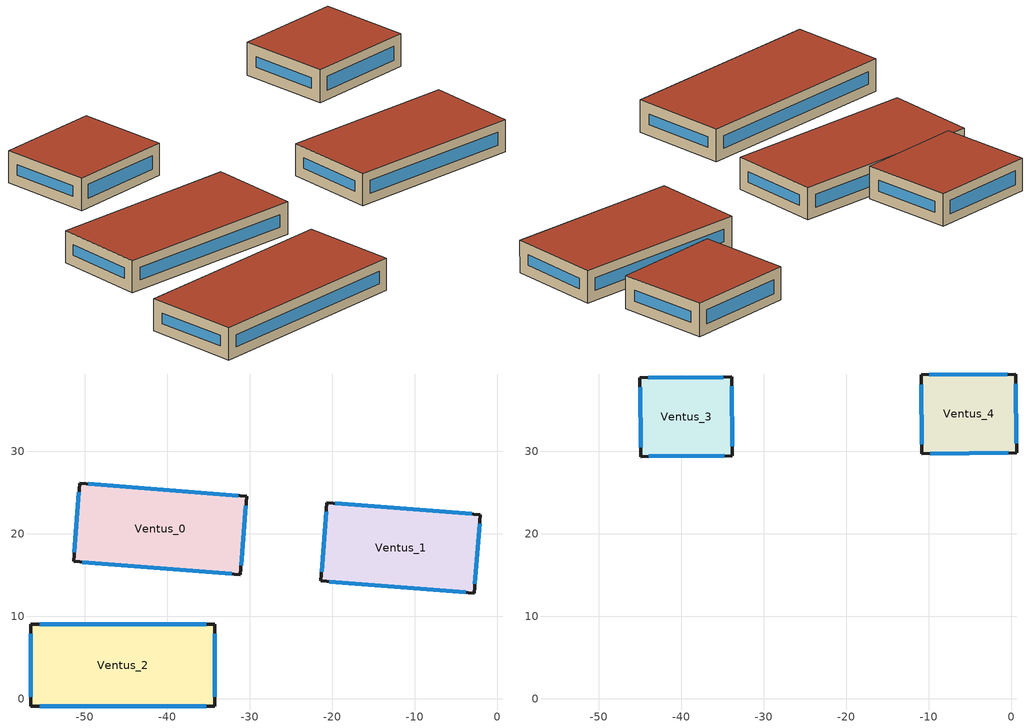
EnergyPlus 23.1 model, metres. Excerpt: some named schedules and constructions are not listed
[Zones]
Ventus_0
 floor outside (90.1-2019 Nonresidential CZ 0 Exterior Floor (Mass)): -50.59,26.13,3.49 -30.38,24.54,3.48 -31.13,15.05,3.48 -51.34,16.64,3.49
 wall outside (90.1-2019 Nonresidential CZ 0 Exterior Wall (Mass)): -50.59,26.13 -51.34,16.64 z3.49:6.87; -31.13,15.05 -30.38,24.54 z3.48:6.87; -51.34,16.64,3.49 -31.13,15.05,3.48 -31.13,15.05,6.87 -51.34,16.64,6.87; -30.38,24.54,3.48 -50.59,26.13,3.49 -50.59,26.13,6.87 -30.38,24.54,6.87
 window (90.1-2019 Nonresidential CZ 0 Glazing (Operable)): -50.68,25 -51.25,17.78 z4.62:5.74; -31.04,16.19 -30.47,23.41 z4.62:5.73; -50.31,16.56,4.52 -32.16,15.13,4.51 -32.16,15.13,5.83 -50.31,16.56,5.84; -31.41,24.62,4.51 -49.56,26.05,4.52 -49.56,26.05,5.84 -31.41,24.62,5.83
 roof outside (90.1-2019 Nonresidential CZ 0 Exterior Roof (Mass)): -50.59,26.13 -51.34,16.64 -31.13,15.05 -30.38,24.54 z6.87
Ventus_1
 floor outside (90.1-2019 Nonresidential CZ 0 Exterior Floor (Mass)): -21.39,14.28,3.48 -20.64,23.78,3.48 -2.06,22.31,3.47 -2.81,12.81,3.47
 wall outside (90.1-2019 Nonresidential CZ 0 Exterior Wall (Mass)): -2.81,12.81 -2.06,22.31 z3.47:6.86; -20.64,23.78 -21.39,14.28 z3.48:6.86; -21.39,14.28,3.48 -2.81,12.81,3.47 -2.81,12.81,6.86 -21.39,14.28,6.86; -2.06,22.31,3.47 -20.64,23.78,3.48 -20.64,23.78,6.86 -2.06,22.31,6.86
 window (90.1-2019 Nonresidential CZ 0 Glazing (Operable)): -20.36,14.19 -3.83,12.89 z4.5:5.83; -2.72,13.95 -2.15,21.18 z4.61:5.72; -20.73,22.64 -21.3,15.41 z4.61:5.73; -3.08,22.39,4.5 -19.62,23.7,4.5 -19.61,23.7,5.83 -3.08,22.39,5.83
 roof outside (90.1-2019 Nonresidential CZ 0 Exterior Roof (Mass)): -21.39,14.28 -2.81,12.81 -2.06,22.31 -20.64,23.78 z6.86
Ventus_2
 floor outside (90.1-2019 Nonresidential CZ 0 Exterior Floor (Mass)): -56.49,9.04 -34.25,9.04 -34.25,-0.87 -56.49,-0.87 z3.5
 wall outside (90.1-2019 Nonresidential CZ 0 Exterior Wall (Mass)): -56.49,9.04 -56.49,-0.87 -34.25,-0.87 -34.25,9.04 -56.49,9.04 z3.5:6.89
 window (90.1-2019 Nonresidential CZ 0 Glazing (Operable)): -56.49,7.9 -56.49,0.28 / -34.25,0.28 -34.25,7.9 z4.64:5.75; -55.45,-0.87 -35.29,-0.87 / -35.29,9.04 -55.45,9.04 z4.54:5.85
 roof outside (90.1-2019 Nonresidential CZ 0 Exterior Roof (Mass)): -56.49,9.04 -56.49,-0.87 -34.25,-0.87 -34.25,9.04 z6.89
Ventus_3
 floor outside (90.1-2019 Nonresidential CZ 0 Exterior Floor (Mass)): -33.89,38.98 -33.8,29.46 -44.89,29.34 -44.99,38.86 z6.11
 wall outside (90.1-2019 Nonresidential CZ 0 Exterior Wall (Mass)): -33.89,38.98 -44.99,38.86 -44.89,29.34 -33.8,29.46 -33.89,38.98 z6.11:9.51
 window (90.1-2019 Nonresidential CZ 0 Glazing (Operable)): -34.87,38.97 -44.01,38.87 / -43.91,29.35 -34.77,29.45 z7.08:8.53; -44.98,37.72 -44.9,30.48 / -33.81,30.6 -33.88,37.84 z7.25:8.37
 roof outside (90.1-2019 Nonresidential CZ 0 Exterior Roof (Mass)): -33.89,38.98 -44.99,38.86 -44.89,29.34 -33.8,29.46 z9.51
Ventus_4
 floor outside (90.1-2019 Nonresidential CZ 0 Exterior Floor (Mass)): 0.52,39.34 0.62,29.82 -10.85,29.7 -10.95,39.22 z6.11
 wall outside (90.1-2019 Nonresidential CZ 0 Exterior Wall (Mass)): 0.52,39.34 -10.95,39.22 -10.85,29.7 0.62,29.82 0.52,39.34 z6.11:9.57
 window (90.1-2019 Nonresidential CZ 0 Glazing (Operable)): -0.48,39.33 -9.95,39.23 / -9.85,29.71 -0.38,29.8 z7.1:8.57; -10.93,38.06 -10.86,30.85 / 0.61,30.97 0.53,38.18 z7.26:8.41
 roof outside (90.1-2019 Nonresidential CZ 0 Exterior Roof (Mass)): 0.52,39.34 -10.95,39.22 -10.85,29.7 0.62,29.82 z9.57
[Schedule:Week:Daily]
HeatAvail_Ventus_4_36; CoolAvail_Ventus_4_36: 65e3f139-55c4-491a-b8a1-de92385e0cb0, 25074c04-134a-4cd5-8869-0685f9ce901c, 138f1788-d115-4275-8913-5b5a03c72385, 370483e0-baab-4027-9a59-48fbdd436ac3, 73406b90-c116-4a38-ad26-4383958228e9, 84d43c4c-2615-4df1-85a1-b787e92f3893, 0ac50ae1-ade8-438e-9c97-9bc2b327bad1, 65e3f139-55c4-491a-b8a1-de92385e0cb0, 65e3f139-55c4-491a-b8a1-de92385e0cb0, 65e3f139-55c4-491a-b8a1-de92385e0cb0, 65e3f139-55c4-491a-b8a1-de92385e0cb0, 65e3f139-55c4-491a-b8a1-de92385e0cb0
HeatAvail_Ventus_4_37; CoolAvail_Ventus_4_37: c7d3c108-51e1-4642-b10b-24d9d065fcf4, 880d7f9e-f7e5-4845-9f62-fa0b82a83981, 86de422b-4adc-4f8c-b749-f42a706bffc7, f2e27bb0-f5a1-4c12-9222-5da141ad1eb5, 74054bd2-68bf-4c2e-b6fe-a9a46485e833, ea893394-956b-47a8-8b47-a2961b42e97b, 97807dff-fb68-4c04-8ba7-6cd170c0bd5b, c7d3c108-51e1-4642-b10b-24d9d065fcf4, c7d3c108-51e1-4642-b10b-24d9d065fcf4, c7d3c108-51e1-4642-b10b-24d9d065fcf4, c7d3c108-51e1-4642-b10b-24d9d065fcf4, c7d3c108-51e1-4642-b10b-24d9d065fcf4
HeatAvail_Ventus_4_38; CoolAvail_Ventus_4_38: b9c7d137-7474-496a-bda7-21dd42cd1285, d04262fa-b310-48b4-9ff0-47e72d262feb, 65e3f139-55c4-491a-b8a1-de92385e0cb0, 9ba10620-f997-461f-a3eb-d35a1e1b5dbc, c3946a26-4fde-49a7-97f4-fc630781a67f, 1d522c20-2eb0-4cc8-bc6a-dc0ba6922368, 07c72340-b4fe-42e0-bbc8-36a9f5657532, b9c7d137-7474-496a-bda7-21dd42cd1285, b9c7d137-7474-496a-bda7-21dd42cd1285, b9c7d137-7474-496a-bda7-21dd42cd1285, b9c7d137-7474-496a-bda7-21dd42cd1285, b9c7d137-7474-496a-bda7-21dd42cd1285
HeatAvail_Ventus_4_39; CoolAvail_Ventus_4_39: 6090c2da-3a51-4064-848f-2637f0081b64, c10c3bc1-e411-4a46-a84f-dfb66236ee43, 9def71ac-644c-4a43-924f-0a2d0336bef2, 057ceafd-0d81-4d68-930f-3b2314fa48cd, 88fed7b3-e359-4a1f-a5b9-45b8ce0c1dc6, 6514d837-955e-4917-8dd1-65b2037d5c9b, c7d3c108-51e1-4642-b10b-24d9d065fcf4, 6090c2da-3a51-4064-848f-2637f0081b64, 6090c2da-3a51-4064-848f-2637f0081b64, 6090c2da-3a51-4064-848f-2637f0081b64, 6090c2da-3a51-4064-848f-2637f0081b64, 6090c2da-3a51-4064-848f-2637f0081b64
HeatAvail_Ventus_4_40; CoolAvail_Ventus_4_40: 378fae08-bd07-4e10-b97f-0d253800d8c8, c2abe261-9d5a-47ce-8ee3-09f32edc3bbb, ce5c9ab2-7397-4451-b8f3-374983e1af58, 20d50bad-3716-475d-a8a1-b2a6c2b604ca, 8a122152-dec9-4ba9-a45f-2adae0c5be92, c6cdd4fb-32ea-43d7-bc5e-5b83dd70b81c, 9d5158ab-fff7-4870-812d-3696b2292dc0, 378fae08-bd07-4e10-b97f-0d253800d8c8, 378fae08-bd07-4e10-b97f-0d253800d8c8, 378fae08-bd07-4e10-b97f-0d253800d8c8, 378fae08-bd07-4e10-b97f-0d253800d8c8, 378fae08-bd07-4e10-b97f-0d253800d8c8
HeatAvail_Ventus_4_41; CoolAvail_Ventus_4_41: b8516354-ce2a-4c67-8c28-31f035522e6f, cbb8fdd0-a5e8-4b2a-b2e6-9693654d8a62, 0c72eb77-d275-4ca9-8307-6c8e2f133ad6, 18659121-dc2a-49d3-a320-01d2f054175a, 5ac3f529-2798-408c-837c-c11db3d63a5f, eaa47732-4b2a-4053-8051-910d054a4053, f2aae914-51d3-4cc0-a5d5-5e9baf011287, b8516354-ce2a-4c67-8c28-31f035522e6f, b8516354-ce2a-4c67-8c28-31f035522e6f, b8516354-ce2a-4c67-8c28-31f035522e6f, b8516354-ce2a-4c67-8c28-31f035522e6f, b8516354-ce2a-4c67-8c28-31f035522e6f
HeatAvail_Ventus_4_42; CoolAvail_Ventus_4_42: af1b22bb-13b3-4bdb-9a6e-cb5ab9315430, 8cfa296e-d2df-42e4-8383-1d6ab16bbdb5, e7079104-5a3e-4fb4-8b2d-8deb9dcb4755, df817dcb-ee5e-4ec2-b348-3e4532a01bdc, 5b88c96a-ba30-4bd6-8257-ec46818092f5, 9f3e6e33-ed0c-4338-a22e-80d68f66795f, 5e4f9b9f-effd-4ea0-b36d-686f673c8fb9, af1b22bb-13b3-4bdb-9a6e-cb5ab9315430, af1b22bb-13b3-4bdb-9a6e-cb5ab9315430, af1b22bb-13b3-4bdb-9a6e-cb5ab9315430, af1b22bb-13b3-4bdb-9a6e-cb5ab9315430, af1b22bb-13b3-4bdb-9a6e-cb5ab9315430
HeatAvail_Ventus_4_43; CoolAvail_Ventus_4_43: b1c0e00c-ed12-44a2-b2d7-3cdb69e5c55e, 444270f3-daff-4cc7-9fce-6beb186acede, b6fcd595-c7f4-4377-b65b-736495fb235b, cb12346d-0ba0-45f5-8b46-1b49f71a5a9e, 16a4b961-d781-45a6-b74f-7a45caf05543, 6c3f2d37-9869-4b85-9549-3a87988d3149, 5487ebe8-a8c6-4cfe-b288-16ea63a3ed1c, b1c0e00c-ed12-44a2-b2d7-3cdb69e5c55e, b1c0e00c-ed12-44a2-b2d7-3cdb69e5c55e, b1c0e00c-ed12-44a2-b2d7-3cdb69e5c55e, b1c0e00c-ed12-44a2-b2d7-3cdb69e5c55e, b1c0e00c-ed12-44a2-b2d7-3cdb69e5c55e
HeatAvail_Ventus_4_44; CoolAvail_Ventus_4_44: ebf265ea-062a-4190-8abf-f1e4c7d89c3a, bd94196e-8e29-48df-b222-d480efb91c9a, be69a2a8-dd22-4f26-b18a-4f66b965a4dc, 27a268de-534c-450b-8705-33fd3cf382a8, cd3f33d7-a60e-4094-a384-348fc886b9d6, 9dcf07ff-184b-43e1-ae98-d6415e276da1, 92402300-f1f6-4e8f-9e99-43f6f64837c9, ebf265ea-062a-4190-8abf-f1e4c7d89c3a, ebf265ea-062a-4190-8abf-f1e4c7d89c3a, ebf265ea-062a-4190-8abf-f1e4c7d89c3a, ebf265ea-062a-4190-8abf-f1e4c7d89c3a, ebf265ea-062a-4190-8abf-f1e4c7d89c3a
HeatAvail_Ventus_4_45; CoolAvail_Ventus_4_45: edc33e11-3f99-40de-8c90-1b0c78e9f77a, abaff233-e121-4acc-b176-3218b52b177e, 6fea13c3-60c2-45eb-826c-87bb4b14df5c, 5e5311e2-4511-4326-97f6-a5c9cd219aeb, 9def71ac-644c-4a43-924f-0a2d0336bef2, aa2181fb-0196-4305-8efc-c14c35da3080, edc33e11-3f99-40de-8c90-1b0c78e9f77a, edc33e11-3f99-40de-8c90-1b0c78e9f77a, edc33e11-3f99-40de-8c90-1b0c78e9f77a, edc33e11-3f99-40de-8c90-1b0c78e9f77a, edc33e11-3f99-40de-8c90-1b0c78e9f77a, edc33e11-3f99-40de-8c90-1b0c78e9f77a
HeatAvail_Ventus_4_46; CoolAvail_Ventus_4_46: 259ab910-9959-4b4f-8b96-6e911539b89f, 8cfa296e-d2df-42e4-8383-1d6ab16bbdb5, 7064cfc5-163a-4ef4-975e-a50f1919b0e4, 59b0afff-e258-4861-ada2-886758a3f753, 5c5f2de8-4e5d-47ee-83c5-350774adab4d, 9c9d8164-8209-42c6-9fdf-f23e4aa42083, 25aa9527-f0f8-4a6c-9c8b-b108c0fe62a6, 259ab910-9959-4b4f-8b96-6e911539b89f, 259ab910-9959-4b4f-8b96-6e911539b89f, 259ab910-9959-4b4f-8b96-6e911539b89f, 259ab910-9959-4b4f-8b96-6e911539b89f, 259ab910-9959-4b4f-8b96-6e911539b89f
HeatAvail_Ventus_4_47; CoolAvail_Ventus_4_47: c03b6a9b-1c9a-4da4-82c3-84b1e2d6d185, 35bfc4da-1048-4292-a682-5655fded43f1, 6b69f790-ab01-4a19-a6c0-13d6128415b2, f9e0fda7-9fed-4c1f-ab6e-5c589fc9d164, 29a76cad-3c7a-482d-a722-386eb74d0f12, ffb92333-dc2f-41db-92cf-14f798bb405c, a0979a01-a3ca-4264-b020-74ebd46e0f0a, c03b6a9b-1c9a-4da4-82c3-84b1e2d6d185, c03b6a9b-1c9a-4da4-82c3-84b1e2d6d185, c03b6a9b-1c9a-4da4-82c3-84b1e2d6d185, c03b6a9b-1c9a-4da4-82c3-84b1e2d6d185, c03b6a9b-1c9a-4da4-82c3-84b1e2d6d185
HeatAvail_Ventus_4_48; CoolAvail_Ventus_4_48: 4f398a15-0db5-4d59-9dc0-80d3d9d282d3, e2278e3a-4045-4e67-81d6-0536b52bb3ab, 11a3fd04-715e-4ad2-80a4-ede72ae8842a, 0c7495df-230f-4fc6-908c-b5aa0f2c6a24, a7c3e583-b1e6-45c1-bb73-94d104b83238, 3c2b0ca0-971e-45fd-9ccc-a7074d69a591, 5586d7ad-9746-4f08-b4f7-35d0e7b16240, 4f398a15-0db5-4d59-9dc0-80d3d9d282d3, 4f398a15-0db5-4d59-9dc0-80d3d9d282d3, 4f398a15-0db5-4d59-9dc0-80d3d9d282d3, 4f398a15-0db5-4d59-9dc0-80d3d9d282d3, 4f398a15-0db5-4d59-9dc0-80d3d9d282d3
HeatAvail_Ventus_4_49; CoolAvail_Ventus_4_49: 67ee3781-661a-4b32-9b97-ba11d48b80e8, dc2a5543-2a02-44da-8fa9-22b0ada74602, 12eac682-e5c5-4ae6-a22e-aa2c120430b8, 981b9efe-6f63-4d00-a449-24f73f51b0f8, ab4d6916-ed93-4cc5-93e4-05523ab73693, 1cf4dc22-9846-4e49-ae67-34ad1fd86b01, 89ea3b08-abcb-42b8-8007-58653634cdd2, 67ee3781-661a-4b32-9b97-ba11d48b80e8, 67ee3781-661a-4b32-9b97-ba11d48b80e8, 67ee3781-661a-4b32-9b97-ba11d48b80e8, 67ee3781-661a-4b32-9b97-ba11d48b80e8, 67ee3781-661a-4b32-9b97-ba11d48b80e8
HeatAvail_Ventus_4_50; CoolAvail_Ventus_4_50: d87af202-f746-4e46-9ceb-371fa7de3b83, ce5c9ab2-7397-4451-b8f3-374983e1af58, 3d23e240-37b9-4a4c-859a-93105498007c, 5d1bad87-1508-49bf-a120-4ab5144eeda2, eb554330-09ba-415f-8b33-a8f0120e2a10, 70444d5c-3d02-4dff-b528-fa1576757e0f, 47d4713a-9828-4be8-aafd-385b8726fa04, d87af202-f746-4e46-9ceb-371fa7de3b83, d87af202-f746-4e46-9ceb-371fa7de3b83, d87af202-f746-4e46-9ceb-371fa7de3b83, d87af202-f746-4e46-9ceb-371fa7de3b83, d87af202-f746-4e46-9ceb-371fa7de3b83
HeatAvail_Ventus_4_51; CoolAvail_Ventus_4_51: 95bc9a77-b8c9-4411-b57c-91eb9c8e52f7, e395d3ac-8cd0-402f-8ca6-1fda7fb30dab, db1a38b2-f9c2-4a48-9e49-15d8acc4e610, 61444038-0694-4e57-a64f-e4e0b6dce092, 40f3f618-6b86-4e51-bfd6-75e26ad0f9b2, 84ed0fb4-1736-4e8f-95e7-5ca1767a8ac9, 771f1635-afb7-4127-b90c-094704ff1bdc, 95bc9a77-b8c9-4411-b57c-91eb9c8e52f7, 95bc9a77-b8c9-4411-b57c-91eb9c8e52f7, 95bc9a77-b8c9-4411-b57c-91eb9c8e52f7, 95bc9a77-b8c9-4411-b57c-91eb9c8e52f7, 95bc9a77-b8c9-4411-b57c-91eb9c8e52f7
HeatAvail_Ventus_4_52; CoolAvail_Ventus_4_52: 50415600-1913-4f4c-b66f-f5c1d08e44a5, 50415600-1913-4f4c-b66f-f5c1d08e44a5, 50415600-1913-4f4c-b66f-f5c1d08e44a5, 50415600-1913-4f4c-b66f-f5c1d08e44a5, 50415600-1913-4f4c-b66f-f5c1d08e44a5, 50415600-1913-4f4c-b66f-f5c1d08e44a5, 50415600-1913-4f4c-b66f-f5c1d08e44a5, 50415600-1913-4f4c-b66f-f5c1d08e44a5, 50415600-1913-4f4c-b66f-f5c1d08e44a5, 50415600-1913-4f4c-b66f-f5c1d08e44a5, 50415600-1913-4f4c-b66f-f5c1d08e44a5, 50415600-1913-4f4c-b66f-f5c1d08e44a5
CoolAvail_Ventus_4_0: 7158aaf4-5a2b-4dfb-b4ee-7a1afa80c914, ea893394-956b-47a8-8b47-a2961b42e97b, 98e88dad-ab29-41fd-9cb4-9f7a812e4348, 7bba5579-4e0c-4581-935f-20ad767e8b1c, 96b4f15b-9833-42f4-beef-ad4644ba9616, 038e51b7-aa1a-4c68-a283-edc952d3799f, ea8110dd-ba3e-46bd-b19a-fb37a1088d34, 7158aaf4-5a2b-4dfb-b4ee-7a1afa80c914, 7158aaf4-5a2b-4dfb-b4ee-7a1afa80c914, 7158aaf4-5a2b-4dfb-b4ee-7a1afa80c914, 7158aaf4-5a2b-4dfb-b4ee-7a1afa80c914, 7158aaf4-5a2b-4dfb-b4ee-7a1afa80c914
CoolAvail_Ventus_4_1: f5f91727-b8df-4fa3-bfaa-6b7d5bd52d09, 4c8de2f8-7c8c-4800-bfda-45e82a9503ca, b5a8b265-8ec4-41aa-b2d8-f610f16bb71a, cce94fd9-a77f-4a92-bade-3cbd5a2e0e45, 5c246eef-ec44-49cf-b00f-87fc8b3c43a0, 5012d3e1-fcf8-4b08-8a6d-4ef5503795fd, 0b75f616-7fec-44bb-a6bb-fd3c22e49948, f5f91727-b8df-4fa3-bfaa-6b7d5bd52d09, f5f91727-b8df-4fa3-bfaa-6b7d5bd52d09, f5f91727-b8df-4fa3-bfaa-6b7d5bd52d09, f5f91727-b8df-4fa3-bfaa-6b7d5bd52d09, f5f91727-b8df-4fa3-bfaa-6b7d5bd52d09
CoolAvail_Ventus_4_2: 24c36759-e481-4a83-b82b-e7979fa094c3, e9f6a664-93cd-4686-8c3d-328d1de24190, 5c246eef-ec44-49cf-b00f-87fc8b3c43a0, 083f8b44-4ef6-46ae-8c54-783710230c9f, ea893394-956b-47a8-8b47-a2961b42e97b, 89c627bc-5e49-43d5-a474-2e924b869038, 5d813a75-0934-4b92-bc50-2816f1e5791d, 24c36759-e481-4a83-b82b-e7979fa094c3, 24c36759-e481-4a83-b82b-e7979fa094c3, 24c36759-e481-4a83-b82b-e7979fa094c3, 24c36759-e481-4a83-b82b-e7979fa094c3, 24c36759-e481-4a83-b82b-e7979fa094c3
CoolAvail_Ventus_4_3: 530a323b-7730-43b7-82cb-3ee1fd74c873, d135375e-badd-40b1-8688-f4bb18616764, 7c9735b5-ba42-44eb-bd93-d1f808c8e906, 8f49b1fe-51a5-4e12-b355-98c825e37863, daf53c50-d593-4d6c-82c5-d2857734a0c7, 7158aaf4-5a2b-4dfb-b4ee-7a1afa80c914, 394fd872-9376-4285-be4e-9095a7ef1fc4, 530a323b-7730-43b7-82cb-3ee1fd74c873, 530a323b-7730-43b7-82cb-3ee1fd74c873, 530a323b-7730-43b7-82cb-3ee1fd74c873, 530a323b-7730-43b7-82cb-3ee1fd74c873, 530a323b-7730-43b7-82cb-3ee1fd74c873
CoolAvail_Ventus_4_4: 14c6de81-30af-4a0e-a4e3-49b473cf6d41, 6c8eba5e-1700-4e82-b01d-6fab886f2439, a486f01f-6a52-44f2-827a-26a99d45cce7, f9bad371-961f-44aa-93b9-5e3151e6df32, 5a642dc8-9825-456e-bda7-f5c41b3ed6a2, 2ae50555-2d6d-4046-8740-244b8c7e5ac2, 6c8eba5e-1700-4e82-b01d-6fab886f2439, 14c6de81-30af-4a0e-a4e3-49b473cf6d41, 14c6de81-30af-4a0e-a4e3-49b473cf6d41, 14c6de81-30af-4a0e-a4e3-49b473cf6d41, 14c6de81-30af-4a0e-a4e3-49b473cf6d41, 14c6de81-30af-4a0e-a4e3-49b473cf6d41
CoolAvail_Ventus_4_5: 6190e8b2-f565-46d1-80ae-4f5e3685a436, 525a46cb-6b0e-497f-84cc-fe719be2a710, 58379191-c1b4-47e5-a0c5-a19f7e5b1178, 6c493063-79ea-4329-a2fc-348c6a05954d, cfa1612d-a7c4-43f3-953b-f1ae1bd8dd69, a0851d90-119e-408b-9160-7f326c87494c, 1eb56954-0b7e-4442-8040-563b1a7f3814, 6190e8b2-f565-46d1-80ae-4f5e3685a436, 6190e8b2-f565-46d1-80ae-4f5e3685a436, 6190e8b2-f565-46d1-80ae-4f5e3685a436, 6190e8b2-f565-46d1-80ae-4f5e3685a436, 6190e8b2-f565-46d1-80ae-4f5e3685a436
CoolAvail_Ventus_4_6: 638d7c9e-c17c-4aec-a0fc-98fb6eee6cdc, 576e89f0-6812-4d7b-a71b-ed667f800c9a, 769dc03d-33fd-4c48-bde9-9c464d1200bb, 0dcae88f-2029-4a76-a348-85cce32da07c, 29ccd82d-e2c4-441a-b54e-a5719c5b7e80, af63b4a2-debd-4e12-990d-0cf093cff569, 3270dfe9-63c8-4046-9da8-dc1563232933, 638d7c9e-c17c-4aec-a0fc-98fb6eee6cdc, 638d7c9e-c17c-4aec-a0fc-98fb6eee6cdc, 638d7c9e-c17c-4aec-a0fc-98fb6eee6cdc, 638d7c9e-c17c-4aec-a0fc-98fb6eee6cdc, 638d7c9e-c17c-4aec-a0fc-98fb6eee6cdc
CoolAvail_Ventus_4_7: f735713b-1de7-4057-b946-f9363e1bd471, 1297b24e-b186-4720-a250-24a7711f8cb1, cc073949-01ac-4db5-a5b3-bc1630463598, a9279f97-692f-4cfd-a2f7-ec6d95770965, 29672d6e-07e8-4aaf-b33a-50f2300d0518, c964ea7b-1134-4705-9409-38d53af21baa, f0ad1450-6134-4a64-a067-7789090dd9d3, f735713b-1de7-4057-b946-f9363e1bd471, f735713b-1de7-4057-b946-f9363e1bd471, f735713b-1de7-4057-b946-f9363e1bd471, f735713b-1de7-4057-b946-f9363e1bd471, f735713b-1de7-4057-b946-f9363e1bd471
CoolAvail_Ventus_4_8: ad563fe5-466c-41de-be62-26933d744d3e, 625c3241-47f1-43b7-ace3-c5f51236fa8e, 6bfff181-53aa-479a-995c-51560f8a5d5c, 56518056-a51e-4845-ad2e-14945a328c81, 9b892f0d-86fc-4605-9574-a2a1841287ff, 906098ef-ff9c-4ce6-8781-998ff0a07049, abaff233-e121-4acc-b176-3218b52b177e, ad563fe5-466c-41de-be62-26933d744d3e, ad563fe5-466c-41de-be62-26933d744d3e, ad563fe5-466c-41de-be62-26933d744d3e, ad563fe5-466c-41de-be62-26933d744d3e, ad563fe5-466c-41de-be62-26933d744d3e
CoolAvail_Ventus_4_9: 47bea3f7-5ad0-40fb-84f1-b02ba0b11edf, a8750861-35c9-4a01-b248-721a8bc6e035, abaff233-e121-4acc-b176-3218b52b177e, 03972041-d6f2-4adf-a766-8375f5e9fecf, 36c44b85-d5b0-4df3-a5eb-8a661860568d, ff10f670-3dd1-4de0-b561-c62058da69c6, 50831c31-48dc-4423-8db2-7565b2b2cda8, 47bea3f7-5ad0-40fb-84f1-b02ba0b11edf, 47bea3f7-5ad0-40fb-84f1-b02ba0b11edf, 47bea3f7-5ad0-40fb-84f1-b02ba0b11edf, 47bea3f7-5ad0-40fb-84f1-b02ba0b11edf, 47bea3f7-5ad0-40fb-84f1-b02ba0b11edf
CoolAvail_Ventus_4_10: 49ce150c-6112-429a-aca5-0a4cf0b6a216, abaff233-e121-4acc-b176-3218b52b177e, 9253dda1-d2f3-4e73-8e86-1a2018f0284b, dc6a5729-5403-44ac-aeb8-64c4cf710a29, 83d53b60-484d-41a2-add2-88cb8570cf96, a79a9e7a-9c7b-4898-9e24-aaf3bc7f40e1, 3e455692-f571-4d70-9847-2ce97a641f93, 49ce150c-6112-429a-aca5-0a4cf0b6a216, 49ce150c-6112-429a-aca5-0a4cf0b6a216, 49ce150c-6112-429a-aca5-0a4cf0b6a216, 49ce150c-6112-429a-aca5-0a4cf0b6a216, 49ce150c-6112-429a-aca5-0a4cf0b6a216
CoolAvail_Ventus_4_11: abaff233-e121-4acc-b176-3218b52b177e, 9dac12f2-96d5-4c21-865e-c967c9f8e4b4, ec4a7ace-ff22-4219-9c68-8d1d7cbca50a, d770e1dc-c64f-4ba8-bccc-cb9c3e507657, 756c7f7e-2d5d-4c0e-8676-d62993ddbc5a, b7548e7b-6d15-45d5-9ad8-2269986b0363, 7d0ede67-a537-4393-a9bf-4f9ae5e3e072, abaff233-e121-4acc-b176-3218b52b177e, abaff233-e121-4acc-b176-3218b52b177e, abaff233-e121-4acc-b176-3218b52b177e, abaff233-e121-4acc-b176-3218b52b177e, abaff233-e121-4acc-b176-3218b52b177e
CoolAvail_Ventus_4_12: 1557c61e-7dc5-4fc4-9817-5bbbaf0b9155, a6acf645-127e-417b-bbaa-114d3af0d377, 1ac6313c-d685-49b1-8aed-7caaf5e12eea, 1e30b826-206a-4819-9f59-10792228119a, 9a390b91-84e5-40cf-9c08-d10cf1815cb5, 1f36c98e-b347-4fdf-b9d9-abbead5fc37d, 76cbd0cb-536c-4cf6-a767-ea55ca1c133b, 1557c61e-7dc5-4fc4-9817-5bbbaf0b9155, 1557c61e-7dc5-4fc4-9817-5bbbaf0b9155, 1557c61e-7dc5-4fc4-9817-5bbbaf0b9155, 1557c61e-7dc5-4fc4-9817-5bbbaf0b9155, 1557c61e-7dc5-4fc4-9817-5bbbaf0b9155
CoolAvail_Ventus_4_13: 7ff9edc0-bf98-485c-bf4c-6f48985e7d7a, cc86be1d-270c-4455-b871-bd2973ed937f, 840c2482-bf2d-4fdc-a83f-754bd1980ef7, d79bcfdd-a6ce-494a-9269-4d3b7a3a6b1d, a4976cb1-642b-42e7-89c3-9ad1905bddf1, 2dff9784-a058-45b6-8693-61ffc2cc0571, 921ef230-30e7-469a-8704-53d67a6d9d1b, 7ff9edc0-bf98-485c-bf4c-6f48985e7d7a, 7ff9edc0-bf98-485c-bf4c-6f48985e7d7a, 7ff9edc0-bf98-485c-bf4c-6f48985e7d7a, 7ff9edc0-bf98-485c-bf4c-6f48985e7d7a, 7ff9edc0-bf98-485c-bf4c-6f48985e7d7a
CoolAvail_Ventus_4_14: 1d1bbe9c-0b5c-4e98-9ef0-9e01f577cf7b, 6d131b91-5c81-4faa-8502-e9d5e0bd4816, bdd5bd41-a9c8-4d6b-8a4f-942c21ee8b55, 2f98b04b-87be-447f-a1a5-0cb17425eacc, 64574ad7-3298-4a64-a8ab-96ac1f900380, 8d437f67-c17f-4a54-880f-5b4ac389bae9, 7016debf-1e31-441e-8941-372434a77819, 1d1bbe9c-0b5c-4e98-9ef0-9e01f577cf7b, 1d1bbe9c-0b5c-4e98-9ef0-9e01f577cf7b, 1d1bbe9c-0b5c-4e98-9ef0-9e01f577cf7b, 1d1bbe9c-0b5c-4e98-9ef0-9e01f577cf7b, 1d1bbe9c-0b5c-4e98-9ef0-9e01f577cf7b
CoolAvail_Ventus_4_15: 4261aa80-ca22-43da-8c6d-62d4a80df65f, 41c0b485-bfe2-4b60-92f4-ef725acb7400, 69320cb6-1723-4991-8478-49bc92507409, 3a343040-e5a2-4923-a58f-bdf52c09575a, b518a31d-a599-456b-a29d-4b6a8e6b8d9e, d8113999-81b4-45c8-8da3-49ba1428dba2, e9cb1df0-5994-4d4a-ad43-8b8829f8ca7e, 4261aa80-ca22-43da-8c6d-62d4a80df65f, 4261aa80-ca22-43da-8c6d-62d4a80df65f, 4261aa80-ca22-43da-8c6d-62d4a80df65f, 4261aa80-ca22-43da-8c6d-62d4a80df65f, 4261aa80-ca22-43da-8c6d-62d4a80df65f
CoolAvail_Ventus_4_16: b855bd31-a54b-4b91-b370-e5b23e536827, d4e990da-b2ca-432e-b8df-095b9bcdccac, 115582ab-0b18-4729-bfaf-8d3af2d68d98, d71fbb3e-b007-4577-b9a5-8d8ccddd81e5, 4bb75911-a9a6-484e-bd60-1da2e4a0c899, b9b593cd-670b-4799-a2f7-83242c7e6293, f69f07d3-f1a7-4f39-afa8-dd531a80312f, b855bd31-a54b-4b91-b370-e5b23e536827, b855bd31-a54b-4b91-b370-e5b23e536827, b855bd31-a54b-4b91-b370-e5b23e536827, b855bd31-a54b-4b91-b370-e5b23e536827, b855bd31-a54b-4b91-b370-e5b23e536827
CoolAvail_Ventus_4_17: 75294591-ea63-438a-abb4-a05d61ea89bf, ca1d4d6e-35f5-4d25-91cd-16c0fe71e7d4, 17a8c0e9-dbf1-4945-a9f7-4fc2b3a2acd3, c7d3c108-51e1-4642-b10b-24d9d065fcf4, 4472c98c-8089-4af4-9cc3-119365db7ca8, 5c4812be-cc35-4f4a-a931-81b662427617, e8a3d1d0-a20c-487d-beb9-4920cd4ef21f, 75294591-ea63-438a-abb4-a05d61ea89bf, 75294591-ea63-438a-abb4-a05d61ea89bf, 75294591-ea63-438a-abb4-a05d61ea89bf, 75294591-ea63-438a-abb4-a05d61ea89bf, 75294591-ea63-438a-abb4-a05d61ea89bf
CoolAvail_Ventus_4_18: 67a74a07-90df-41ba-83b9-f17ff7d25cb2, 1c380fa9-2913-4c44-b6c9-0beff170aba2, 2d50145b-d5d5-4408-a454-7f832a59cbf5, 67a74a07-90df-41ba-83b9-f17ff7d25cb2, cf5651c1-719a-4dc2-98ea-3c98721ad41a, 89fc61c6-6dd7-4947-84e0-e53b50bad561, a2376b19-c7ba-4254-a0b2-dcc63b821e47, 67a74a07-90df-41ba-83b9-f17ff7d25cb2, 67a74a07-90df-41ba-83b9-f17ff7d25cb2, 67a74a07-90df-41ba-83b9-f17ff7d25cb2, 67a74a07-90df-41ba-83b9-f17ff7d25cb2, 67a74a07-90df-41ba-83b9-f17ff7d25cb2
CoolAvail_Ventus_4_19: 2eb112a7-07fd-4f53-83e5-7f44396a0c42, 1f60ed8c-239f-4751-abcf-71e5c0ffbf2e, f33e052e-e3a3-494a-a27e-03d235a75edb, ccf7ed58-49bb-41d0-bd70-4ee9d4c4a426, 41acea93-75d2-4d9b-919a-fd292689db66, 1c593e3f-399b-4fdc-856a-031dcefcaf63, 30c38fbb-ae9b-47c8-818d-f567db761d1c, 2eb112a7-07fd-4f53-83e5-7f44396a0c42, 2eb112a7-07fd-4f53-83e5-7f44396a0c42, 2eb112a7-07fd-4f53-83e5-7f44396a0c42, 2eb112a7-07fd-4f53-83e5-7f44396a0c42, 2eb112a7-07fd-4f53-83e5-7f44396a0c42
CoolAvail_Ventus_4_20: 25074c04-134a-4cd5-8869-0685f9ce901c, d63d487f-5d72-48e8-9033-3b6aa6049279, 2eb112a7-07fd-4f53-83e5-7f44396a0c42, 3911336b-13f4-4036-b373-52f9b7230f8e, ab2f565a-3b5e-47b4-adf8-e6397d8f5dcd, 79d3580d-fc3c-480b-a97f-7f59da72b1ce, 71a86644-dbda-428c-9fea-36bbc2422041, 25074c04-134a-4cd5-8869-0685f9ce901c, 25074c04-134a-4cd5-8869-0685f9ce901c, 25074c04-134a-4cd5-8869-0685f9ce901c, 25074c04-134a-4cd5-8869-0685f9ce901c, 25074c04-134a-4cd5-8869-0685f9ce901c
CoolAvail_Ventus_4_21: 406d220a-ea8a-4620-ab9a-f017f7ae1691, 525a46cb-6b0e-497f-84cc-fe719be2a710, 017299d7-d4c5-4813-90e5-d6778557dc1b, a08da8fc-ac96-41a0-863e-c02cbd00ca50, 969a7ccf-f4b9-48e3-bf5e-efbad88b9648, ca026977-a8df-433a-8448-a345ec1d7be0, 2907bb89-a569-4865-8d4c-cc7da8f8fa9b, 406d220a-ea8a-4620-ab9a-f017f7ae1691, 406d220a-ea8a-4620-ab9a-f017f7ae1691, 406d220a-ea8a-4620-ab9a-f017f7ae1691, 406d220a-ea8a-4620-ab9a-f017f7ae1691, 406d220a-ea8a-4620-ab9a-f017f7ae1691
CoolAvail_Ventus_4_22: f3904647-6033-403a-8202-c0e0b7188cac, 1f2e60f5-4a64-40b3-a2fd-b74d962fbd16, 6301f005-ca53-4402-a55a-10288e0469fc, da62ef6f-ef6f-4b4f-87ed-1bb8ec028557, ca9c2e51-8df5-4d3d-8190-80f0c6cb76ac, 7f1bc331-9c8c-4eba-8398-74f9fa05e77e, d5358a2d-fec6-4afc-81ec-77d400248433, f3904647-6033-403a-8202-c0e0b7188cac, f3904647-6033-403a-8202-c0e0b7188cac, f3904647-6033-403a-8202-c0e0b7188cac, f3904647-6033-403a-8202-c0e0b7188cac, f3904647-6033-403a-8202-c0e0b7188cac
CoolAvail_Ventus_4_23: c05780cb-043b-46aa-bb2b-5f83ae60d46d, 05832be9-92a3-4a87-9618-6032a66677cd, b30cb9b5-21e8-4114-bf96-ef16dee82c00, 766b237d-6a9e-4b85-ae81-4178abc6c82f, f54727d9-aeda-4f10-a4aa-cc5c5a1492d4, c848a378-8bed-48a9-9eb3-1e4941a50809, 8588ac5a-27e8-47d2-8086-4e50aef849d1, c05780cb-043b-46aa-bb2b-5f83ae60d46d, c05780cb-043b-46aa-bb2b-5f83ae60d46d, c05780cb-043b-46aa-bb2b-5f83ae60d46d, c05780cb-043b-46aa-bb2b-5f83ae60d46d, c05780cb-043b-46aa-bb2b-5f83ae60d46d
CoolAvail_Ventus_4_24: 180a623c-d74b-4dd9-ba05-daa202074ec6, a7322b6d-6309-4f1b-9fdf-54dfc24adfec, 821ffc73-84c6-4164-89d7-686c19d3f16b, 51e417a1-0312-4751-bc02-1dd9a24a9e5a, 83234d12-1b75-4f51-85b3-5eb005d4d259, 948ccadd-859d-4d5e-b812-8566f4ff7bfb, b6f1c0d8-f17d-4dea-b350-055d8560e91a, 180a623c-d74b-4dd9-ba05-daa202074ec6, 180a623c-d74b-4dd9-ba05-daa202074ec6, 180a623c-d74b-4dd9-ba05-daa202074ec6, 180a623c-d74b-4dd9-ba05-daa202074ec6, 180a623c-d74b-4dd9-ba05-daa202074ec6
CoolAvail_Ventus_4_25: 7778add0-510f-43c3-a1dc-ecfce751ffea, 65a2de87-5144-4034-aa07-7fbfc60b6d57, 0ac50ae1-ade8-438e-9c97-9bc2b327bad1, 9dff7ca5-d767-4365-8e00-a506e08efb4e, 643e67ea-0bb5-4eb6-8cab-6fe6f1960727, f67f652c-f978-46cb-8edd-a713db10e1dd, 82193a8c-dec4-43a7-8e5e-21b6d35fbce9, 7778add0-510f-43c3-a1dc-ecfce751ffea, 7778add0-510f-43c3-a1dc-ecfce751ffea, 7778add0-510f-43c3-a1dc-ecfce751ffea, 7778add0-510f-43c3-a1dc-ecfce751ffea, 7778add0-510f-43c3-a1dc-ecfce751ffea
CoolAvail_Ventus_4_26: 68a6f05d-2c10-406f-8159-012e06ca5293, 18fef868-91e4-4925-8a0b-8913b8bf6f8b, 51bbcce5-df5b-47f0-a166-52e4232772f9, 3a3d49bf-7da0-4633-9e5b-2388c18a48d1, 0309cf2d-cd66-4be8-8c23-507fecaa03c8, 1543f6b6-8010-442a-86cb-b92de69aa8f0, cef632d3-223f-4212-bb6f-c2378781a5d9, 68a6f05d-2c10-406f-8159-012e06ca5293, 68a6f05d-2c10-406f-8159-012e06ca5293, 68a6f05d-2c10-406f-8159-012e06ca5293, 68a6f05d-2c10-406f-8159-012e06ca5293, 68a6f05d-2c10-406f-8159-012e06ca5293
CoolAvail_Ventus_4_27: 952a7981-fe74-4ba8-9b34-c2749137560b, 68c4be17-8eec-43ca-a091-4e481e2ba7c3, 86bf90ae-429c-4d9d-9a84-3bad6150341c, c6dd0d73-5917-4b13-aad0-784fdd042119, da2ab299-3f42-41f6-b194-4812418ca2f6, a29dd0f5-fb99-4ae3-956f-649b770296ed, cdb56c2a-a804-457a-91aa-4e1176fa85c1, 952a7981-fe74-4ba8-9b34-c2749137560b, 952a7981-fe74-4ba8-9b34-c2749137560b, 952a7981-fe74-4ba8-9b34-c2749137560b, 952a7981-fe74-4ba8-9b34-c2749137560b, 952a7981-fe74-4ba8-9b34-c2749137560b
CoolAvail_Ventus_4_28: b618041a-816f-4c02-8a49-8838e089245d, 845b166e-d04f-41cf-8f74-4a985483e72f, 49314c32-4c9d-4225-9993-5f17e3262b67, 01eb10a6-925f-4a55-968b-764ac9559073, c7d3c108-51e1-4642-b10b-24d9d065fcf4, 7e418bb2-8b75-459b-badb-964bd68a64cc, 406d220a-ea8a-4620-ab9a-f017f7ae1691, b618041a-816f-4c02-8a49-8838e089245d, b618041a-816f-4c02-8a49-8838e089245d, b618041a-816f-4c02-8a49-8838e089245d, b618041a-816f-4c02-8a49-8838e089245d, b618041a-816f-4c02-8a49-8838e089245d
CoolAvail_Ventus_4_29: 286fcfb8-dc4e-49cf-99dd-bf285d89ecfb, 6f9c61a7-be0d-40d6-a5ad-a224499b1481, 033d80e2-106b-4b9f-9656-29de1ef509e0, 378fae08-bd07-4e10-b97f-0d253800d8c8, c7d3c108-51e1-4642-b10b-24d9d065fcf4, c7d3c108-51e1-4642-b10b-24d9d065fcf4, 0c7f6b79-4a2c-4f8d-b9d7-a0b02fc2033b, 286fcfb8-dc4e-49cf-99dd-bf285d89ecfb, 286fcfb8-dc4e-49cf-99dd-bf285d89ecfb, 286fcfb8-dc4e-49cf-99dd-bf285d89ecfb, 286fcfb8-dc4e-49cf-99dd-bf285d89ecfb, 286fcfb8-dc4e-49cf-99dd-bf285d89ecfb
CoolAvail_Ventus_4_30: 26a997f3-1259-48cd-896d-c9ae443237e7, abaff233-e121-4acc-b176-3218b52b177e, 4fa0e65e-a491-4254-bf99-bc6948f07ae4, 08f1a440-4b04-4f21-b2df-410f60d1dd46, f6605d33-e3cb-4820-b9ad-5141c0bbc296, ccd12820-27b1-4c5c-881a-9619a404b29c, 50d6c5a2-3c2b-42d5-8afc-28891047bc13, 26a997f3-1259-48cd-896d-c9ae443237e7, 26a997f3-1259-48cd-896d-c9ae443237e7, 26a997f3-1259-48cd-896d-c9ae443237e7, 26a997f3-1259-48cd-896d-c9ae443237e7, 26a997f3-1259-48cd-896d-c9ae443237e7
CoolAvail_Ventus_4_31: 75a78c42-c535-4cfa-95a0-8fce7938889b, 3911336b-13f4-4036-b373-52f9b7230f8e, 033d80e2-106b-4b9f-9656-29de1ef509e0, 58e3fed2-11b8-4d75-83f9-f62192c3ef8c, 4a2cc418-8214-44fb-92b8-ff5d221cb2f9, 771f1635-afb7-4127-b90c-094704ff1bdc, 3d946fa6-7b8f-453a-bd1b-75eb2d5b0e74, 75a78c42-c535-4cfa-95a0-8fce7938889b, 75a78c42-c535-4cfa-95a0-8fce7938889b, 75a78c42-c535-4cfa-95a0-8fce7938889b, 75a78c42-c535-4cfa-95a0-8fce7938889b, 75a78c42-c535-4cfa-95a0-8fce7938889b
CoolAvail_Ventus_4_32: 342654ee-4c14-449a-845b-2cbe67e8a51e, f927c023-27f4-47b2-9de5-ea1efb2a2ede, 1cb2bb12-eed5-47d5-a170-33ba651472a2, 48fd40f5-b6e7-4e06-b35d-4aa5e0dcc661, 777ad352-e991-4696-9acd-0f3a6e511a3b, e78262a3-9a03-42f9-8647-7ae00c2e8a47, 3ddfb741-2dbb-443f-bffd-191e90a5819b, 342654ee-4c14-449a-845b-2cbe67e8a51e, 342654ee-4c14-449a-845b-2cbe67e8a51e, 342654ee-4c14-449a-845b-2cbe67e8a51e, 342654ee-4c14-449a-845b-2cbe67e8a51e, 342654ee-4c14-449a-845b-2cbe67e8a51e
CoolAvail_Ventus_4_33: 9eb6c6dd-85f2-4d02-afeb-dc01f400a541, 6b4224ab-a6d8-400b-b1f8-125bd56c3614, e77d6c9c-8941-4961-a4b9-d85dbed49efd, 9948bc28-c651-414e-9607-205ef9357170, 69391d37-c1dd-4f2e-ba27-34face305099, 017299d7-d4c5-4813-90e5-d6778557dc1b, 3aa7ad63-2213-466b-9f22-a4ac6add9191, 9eb6c6dd-85f2-4d02-afeb-dc01f400a541, 9eb6c6dd-85f2-4d02-afeb-dc01f400a541, 9eb6c6dd-85f2-4d02-afeb-dc01f400a541, 9eb6c6dd-85f2-4d02-afeb-dc01f400a541, 9eb6c6dd-85f2-4d02-afeb-dc01f400a541
CoolAvail_Ventus_4_34: 04e99e5e-6457-44fc-aec7-2dc07801b800, c8c565e7-2257-45d0-a2d9-63349958ef0c, 3ef03882-e129-4934-a6ed-856ba41573d4, ebcb8be8-4728-427f-9e91-7a0167dc3d0a, 434f043e-913f-4ad7-b340-23f571a24b49, b3f632b3-8d3b-4a42-8d97-cd9d8aab3005, c8539508-d002-463d-82ba-63ce1c570edc, 04e99e5e-6457-44fc-aec7-2dc07801b800, 04e99e5e-6457-44fc-aec7-2dc07801b800, 04e99e5e-6457-44fc-aec7-2dc07801b800, 04e99e5e-6457-44fc-aec7-2dc07801b800, 04e99e5e-6457-44fc-aec7-2dc07801b800
CoolAvail_Ventus_4_35: 5e326456-cad5-497e-89fa-ba460865d336, 3587afe6-2b89-4188-908a-4a1fb8707b82, f5f91727-b8df-4fa3-bfaa-6b7d5bd52d09, 5ea22281-accd-43f5-96b9-51684d82d0b2, 3270dfe9-63c8-4046-9da8-dc1563232933, b45bb29f-862f-4fda-8dca-a107c43617c6, 9e4d310c-ba0e-4bb1-a853-2b3161a56f74, 5e326456-cad5-497e-89fa-ba460865d336, 5e326456-cad5-497e-89fa-ba460865d336, 5e326456-cad5-497e-89fa-ba460865d336, 5e326456-cad5-497e-89fa-ba460865d336, 5e326456-cad5-497e-89fa-ba460865d336
NatVentAvail_Ventus_4_0: f6354cd7-10a3-4f2a-98c8-83f459772a77, bc329499-9032-4322-b8a8-ff77f105c3a1, 0a5d11cb-535e-4073-880c-bf5f0e539de1, e2f94440-4fd9-4cd6-8697-230aa730da0e, 36f988ef-82e3-41bc-8cd5-1b0ca4de790c, 5f412e3c-5a66-4128-b501-81c0bd60afc7, 4ff789ac-5852-4111-b8ca-0b905bccfb9d, f6354cd7-10a3-4f2a-98c8-83f459772a77, f6354cd7-10a3-4f2a-98c8-83f459772a77, f6354cd7-10a3-4f2a-98c8-83f459772a77, f6354cd7-10a3-4f2a-98c8-83f459772a77, f6354cd7-10a3-4f2a-98c8-83f459772a77
NatVentAvail_Ventus_4_1: ccbcdd31-a275-40a4-b447-51e54ef8d7b9, 42a912a3-6033-4745-bb1c-7b3605a50131, 19d07e6d-d168-4a72-b879-a86018fa4f49, 639b30d6-3a10-4d03-98f7-78ee16012e8d, c84b0467-26b1-4ea9-bcc4-b1b00fedc2dc, ccb71566-b700-414c-88f7-145e1f742323, d6ddf757-37ee-4f97-b5b3-4bd14b1983c8, ccbcdd31-a275-40a4-b447-51e54ef8d7b9, ccbcdd31-a275-40a4-b447-51e54ef8d7b9, ccbcdd31-a275-40a4-b447-51e54ef8d7b9, ccbcdd31-a275-40a4-b447-51e54ef8d7b9, ccbcdd31-a275-40a4-b447-51e54ef8d7b9
NatVentAvail_Ventus_4_2: 093dc093-8cd4-406e-9fd2-1867b4c6b722, be37b3bd-083f-4ac1-80d1-48158526ed3d, c84b0467-26b1-4ea9-bcc4-b1b00fedc2dc, 279c8db3-ae88-445f-b1e9-db29ffdc4451, bc329499-9032-4322-b8a8-ff77f105c3a1, 8f53b7a2-3abd-4db3-b3a3-e6febf89d2c2, d287b876-e000-4ac4-87cf-f475be92c15f, 093dc093-8cd4-406e-9fd2-1867b4c6b722, 093dc093-8cd4-406e-9fd2-1867b4c6b722, 093dc093-8cd4-406e-9fd2-1867b4c6b722, 093dc093-8cd4-406e-9fd2-1867b4c6b722, 093dc093-8cd4-406e-9fd2-1867b4c6b722
NatVentAvail_Ventus_4_3: 68f7dd61-ba06-4b55-9bc6-7884afdc2e03, d5358a2d-fec6-4afc-81ec-77d400248433, 8cc55fb1-ade8-4f90-a2b9-8a824e6808a2, a82e9260-4b3b-4b8b-a4c1-6d833ddaed72, 3d09528a-da13-4f52-b595-8129d9c912bf, f6354cd7-10a3-4f2a-98c8-83f459772a77, 9455033b-ffc0-40a0-9baf-b5c54ed660e7, 68f7dd61-ba06-4b55-9bc6-7884afdc2e03, 68f7dd61-ba06-4b55-9bc6-7884afdc2e03, 68f7dd61-ba06-4b55-9bc6-7884afdc2e03, 68f7dd61-ba06-4b55-9bc6-7884afdc2e03, 68f7dd61-ba06-4b55-9bc6-7884afdc2e03
NatVentAvail_Ventus_4_4: 528b7c8f-33f2-4d80-8ac2-c0778f04edde, c7944dd6-ced0-4df7-8402-2f6e8a9d0347, 6cd1f163-b2f4-478d-bd09-c87c8abc2dec, 6bc2fa83-cb55-4cb5-bea7-b3aaef1b9910, faaf5a2f-320a-4c3e-be1b-7fd0409cfbed, c8e113c6-767e-4dd8-a178-b140ce0973ac, c7944dd6-ced0-4df7-8402-2f6e8a9d0347, 528b7c8f-33f2-4d80-8ac2-c0778f04edde, 528b7c8f-33f2-4d80-8ac2-c0778f04edde, 528b7c8f-33f2-4d80-8ac2-c0778f04edde, 528b7c8f-33f2-4d80-8ac2-c0778f04edde, 528b7c8f-33f2-4d80-8ac2-c0778f04edde
NatVentAvail_Ventus_4_5: cb0eff86-d95b-442c-a0f7-94ad9f3c5523, dfa72975-371f-47f3-9f32-e2ada24ff21b, 1489e617-f5fd-4eac-8b73-181338e7eecb, 76e04667-3c32-4c59-b1fd-ac254d3180ce, 717fc015-f90d-4da6-8fda-552e652ee1dd, 60c66fcd-e25f-4027-b9c6-1016d4bd7f19, 2874b080-9a13-417d-8c6b-8cb48b9cd6eb, cb0eff86-d95b-442c-a0f7-94ad9f3c5523, cb0eff86-d95b-442c-a0f7-94ad9f3c5523, cb0eff86-d95b-442c-a0f7-94ad9f3c5523, cb0eff86-d95b-442c-a0f7-94ad9f3c5523, cb0eff86-d95b-442c-a0f7-94ad9f3c5523
NatVentAvail_Ventus_4_6: a9e6993e-f01c-4097-8b86-fb55df33e8dd, 3ef03882-e129-4934-a6ed-856ba41573d4, 2d3974ca-61ff-4477-9d54-b5075ffb2d3c, c15a375a-8a82-476e-b5e3-cd39b62c10ae, c9d2955b-518f-48e4-887d-5c06e1b622be, b8865002-3ab2-463a-9ac7-f20899d8e21f, a9d439a1-49d9-4f3c-84a6-8da776fee34f, a9e6993e-f01c-4097-8b86-fb55df33e8dd, a9e6993e-f01c-4097-8b86-fb55df33e8dd, a9e6993e-f01c-4097-8b86-fb55df33e8dd, a9e6993e-f01c-4097-8b86-fb55df33e8dd, a9e6993e-f01c-4097-8b86-fb55df33e8dd
NatVentAvail_Ventus_4_7: d71039b2-4664-4515-a317-a41203d6586b, 309734b5-eaf6-4af6-9f18-9aed50d59102, 039dbfa2-2177-44c9-ac11-4c4e29f46ddf, 75cc303d-4f2c-4310-894b-0687e834c349, e0e0aa30-4e98-46f2-9781-c9a07be1203e, 2fd69143-6a79-4d03-a83e-de989fad781e, 5d86afc1-ee87-4936-8637-be65dde97c39, d71039b2-4664-4515-a317-a41203d6586b, d71039b2-4664-4515-a317-a41203d6586b, d71039b2-4664-4515-a317-a41203d6586b, d71039b2-4664-4515-a317-a41203d6586b, d71039b2-4664-4515-a317-a41203d6586b
NatVentAvail_Ventus_4_8: 234f931b-0e95-45a7-8dc2-c67f0add53f8, 4531d131-324b-43ff-9a22-bfa998908afb, 8045cfa7-3b87-449f-aecb-5f4cc359c8b0, cea94392-e11e-4c1a-b24d-9467f757cad0, d1b8922f-6ada-4419-a533-eaf6b2301ba0, cbdeee12-7f82-4b74-9338-a039399b597b, 4c7fa85c-202d-4e6c-86aa-34b9aec84825, 234f931b-0e95-45a7-8dc2-c67f0add53f8, 234f931b-0e95-45a7-8dc2-c67f0add53f8, 234f931b-0e95-45a7-8dc2-c67f0add53f8, 234f931b-0e95-45a7-8dc2-c67f0add53f8, 234f931b-0e95-45a7-8dc2-c67f0add53f8
NatVentAvail_Ventus_4_9: a4fa30fc-cb38-4822-a3a8-c9d1718e918a, d9553212-6c9c-48d8-881c-59a5c0202978, 4c7fa85c-202d-4e6c-86aa-34b9aec84825, c1f37a79-47bd-4325-a1d6-d631ed202a16, 92deed90-76ee-4c03-813a-39f8324252aa, eaee44e9-163e-4555-88e5-bdca685ac7cc, 301a67e5-20a4-41ad-ae17-0c0973fd5a2f, a4fa30fc-cb38-4822-a3a8-c9d1718e918a, a4fa30fc-cb38-4822-a3a8-c9d1718e918a, a4fa30fc-cb38-4822-a3a8-c9d1718e918a, a4fa30fc-cb38-4822-a3a8-c9d1718e918a, a4fa30fc-cb38-4822-a3a8-c9d1718e918a
NatVentAvail_Ventus_4_10: a9d6092d-3df5-4e87-9753-d59d6138e152, 4c7fa85c-202d-4e6c-86aa-34b9aec84825, f66d653a-32f1-4d02-95b7-1d543ef8c719, d9ca4469-9971-401b-aaae-04f22bf27658, 479c5c13-ed1d-4dca-8b6b-d44d4179901a, 7fbba035-6a81-4391-b68e-9c84a28b0b12, 33b30949-30af-4a26-8f8d-266bbcfcc169, a9d6092d-3df5-4e87-9753-d59d6138e152, a9d6092d-3df5-4e87-9753-d59d6138e152, a9d6092d-3df5-4e87-9753-d59d6138e152, a9d6092d-3df5-4e87-9753-d59d6138e152, a9d6092d-3df5-4e87-9753-d59d6138e152
NatVentAvail_Ventus_4_11: 4c7fa85c-202d-4e6c-86aa-34b9aec84825, ab9a4a25-eaca-4b96-a271-79900c73e9f6, ab69bf77-5c21-4f4f-b075-9ae96f7645df, f0802a89-560d-4328-a664-089a60478814, bf38af6c-acf8-44ee-b250-d848eb001f0f, 07a815b5-3446-4421-98da-d693ebbaa340, 12d4d81b-d461-46fd-bd92-4eeaa9d7a61f, 4c7fa85c-202d-4e6c-86aa-34b9aec84825, 4c7fa85c-202d-4e6c-86aa-34b9aec84825, 4c7fa85c-202d-4e6c-86aa-34b9aec84825, 4c7fa85c-202d-4e6c-86aa-34b9aec84825, 4c7fa85c-202d-4e6c-86aa-34b9aec84825
NatVentAvail_Ventus_4_12: 465d502c-01dc-4990-b963-3347ed4d0c8b, 436f97e3-f97a-4b5a-a7d4-b569b7649e77, 25d7e13a-9e48-425c-8fa3-913b304d3757, d9403612-8934-4c2f-9525-dddfee5812fd, 6e567c8f-8961-4de6-9a96-1dd864b07aad, 02b327a2-ffa1-4449-b826-778661f69473, 5d964446-12bb-4775-8f78-d04d8a81ed91, 465d502c-01dc-4990-b963-3347ed4d0c8b, 465d502c-01dc-4990-b963-3347ed4d0c8b, 465d502c-01dc-4990-b963-3347ed4d0c8b, 465d502c-01dc-4990-b963-3347ed4d0c8b, 465d502c-01dc-4990-b963-3347ed4d0c8b
NatVentAvail_Ventus_4_13: 9c1aeb71-f311-46e8-9eda-7cd10ab23fe7, 4928ba13-0d70-4828-ab1f-0ad13d2b9771, 6b7282d4-361d-423b-b7ac-07f2e64cfad4, d65d5f35-20b6-417c-94cb-0c9475555958, ec636bed-85da-4a2c-9b90-2039b27adf27, 13e42963-cecc-4f5a-9516-3de535d7eec2, e081e572-7d99-409f-b1be-1104d8b61b41, 9c1aeb71-f311-46e8-9eda-7cd10ab23fe7, 9c1aeb71-f311-46e8-9eda-7cd10ab23fe7, 9c1aeb71-f311-46e8-9eda-7cd10ab23fe7, 9c1aeb71-f311-46e8-9eda-7cd10ab23fe7, 9c1aeb71-f311-46e8-9eda-7cd10ab23fe7
NatVentAvail_Ventus_4_14: f38eab0e-65d5-4f80-9458-99a80a6b0a2b, b26dfb9b-9960-4a12-990d-b80047b83460, 58bac6bc-0e8d-45a9-8b5c-81c1847e4a3b, b6e14ccb-ca34-4746-b5b5-fd17f30966b6, 8fc97d85-bfdc-45e0-bda2-2bc3878f16e5, 7ef810d5-dac0-4d23-8e91-32c8e7319709, 8de5e6c5-a2a7-403e-ac10-7476c61f9f8d, f38eab0e-65d5-4f80-9458-99a80a6b0a2b, f38eab0e-65d5-4f80-9458-99a80a6b0a2b, f38eab0e-65d5-4f80-9458-99a80a6b0a2b, f38eab0e-65d5-4f80-9458-99a80a6b0a2b, f38eab0e-65d5-4f80-9458-99a80a6b0a2b
NatVentAvail_Ventus_4_15: 927fc95b-8ddb-4e38-a24d-44e4d9fb47f7, b401b061-e0d9-42a6-9c17-ae53b53b592c, 36d3cfc4-aa7f-4edb-8dc1-87ccba26bdfd, 3d23e240-37b9-4a4c-859a-93105498007c, 41b5c859-1fac-4fa1-a294-61f1ed7bd99f, b4dd8c87-dd93-4e33-886b-8d0c398134f5, 68ff5d3b-11d6-4b59-8571-acfd8844cb0f, 927fc95b-8ddb-4e38-a24d-44e4d9fb47f7, 927fc95b-8ddb-4e38-a24d-44e4d9fb47f7, 927fc95b-8ddb-4e38-a24d-44e4d9fb47f7, 927fc95b-8ddb-4e38-a24d-44e4d9fb47f7, 927fc95b-8ddb-4e38-a24d-44e4d9fb47f7
NatVentAvail_Ventus_4_16: a29e674a-b6e5-4814-b93d-11cbd29daa36, 141c07f1-db71-4f2d-baac-f37e174b5713, 6d39ba8e-aa97-4330-9a59-f0884c955935, 88ef3fe3-7a25-4113-93cb-4ae62c97b5f5, 1e965ca8-ba44-4954-b65b-5a4271ca948c, 2d9be33e-d0f4-4ba1-a81d-aec1ffbe8553, 78049ef3-9ec1-4863-b462-36216072d169, a29e674a-b6e5-4814-b93d-11cbd29daa36, a29e674a-b6e5-4814-b93d-11cbd29daa36, a29e674a-b6e5-4814-b93d-11cbd29daa36, a29e674a-b6e5-4814-b93d-11cbd29daa36, a29e674a-b6e5-4814-b93d-11cbd29daa36
